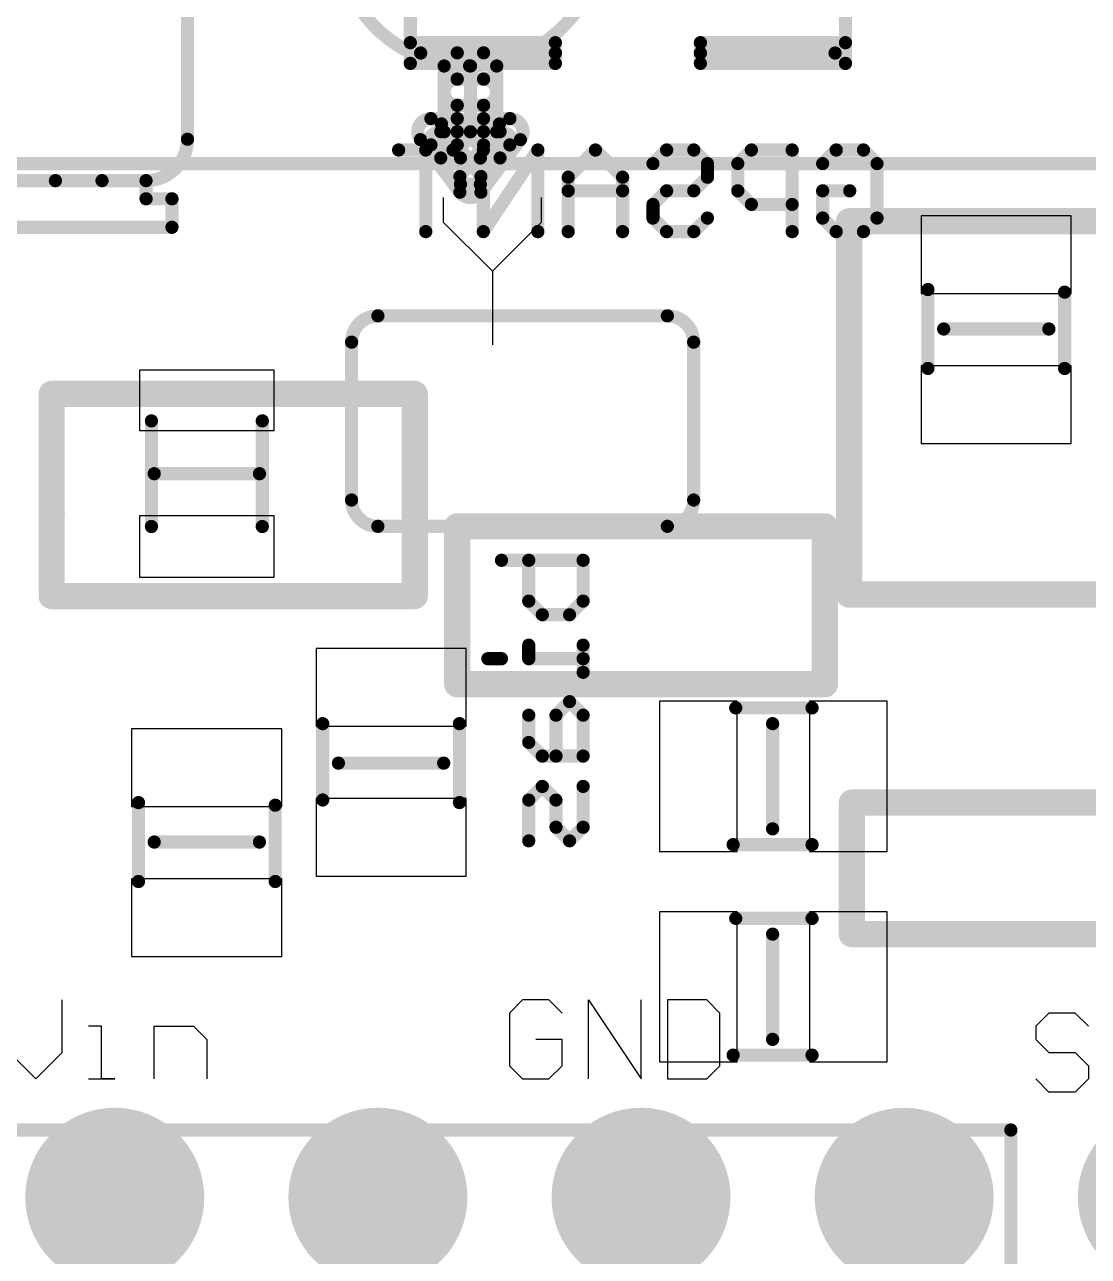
# Model space of a CAD drawing. Header units: millimetres. Extents: x 14 to 185, y 20 to 238.
# Drawn here: x 45.49 to 55.75, y 61.79 to 73.68 of the extents above; entities that cross this region are included whole.
import ezdxf

# ---------------------------------------------------------------- set-up
doc = ezdxf.new("R2010")
doc.units = ezdxf.units.MM
for name, color, linetype in [('BottomLayer', 5, 'Continuous'), ('BottomOverlay', 54, 'Continuous'), ('BottomSolder', 6, 'Continuous'), ('Mechanical1', 6, 'Continuous'), ('MultiLayer', 9, 'Continuous'), ('PadHoleLayer', 156, 'Continuous'), ('TopLayer', 1, 'Continuous'), ('TopOverlay', 2, 'Continuous'), ('TopSolder', 216, 'Continuous')]:
    doc.layers.add(name, color=color, linetype=linetype)

# ---------------------------------------------------------------- blocks, each defined once
blk = doc.blocks.new('ADAFRUIT_2809_17')
at = {"layer": 'BottomLayer', "const_width": 0.762}
for points in [[(-8.001, -12.7, 1), (-7.239, -12.7, 1)], [(-5.461, -12.7, 1), (-4.699, -12.7, 1)], [(-2.921, -12.7, 1), (-2.159, -12.7, 1)], [(-0.381, -12.7, 1), (0.381, -12.7, 1)]]:
    blk.add_lwpolyline(points, format="xyb", close=True, dxfattribs=at)
at = {"layer": 'BottomSolder', "const_width": 0.864}
for points in [[(-8.052, -12.7, 1), (-7.188, -12.7, 1)], [(-5.512, -12.7, 1), (-4.648, -12.7, 1)], [(-2.972, -12.7, 1), (-2.108, -12.7, 1)], [(-0.432, -12.7, 1), (0.432, -12.7, 1)], [(2.108, -12.7, 1), (2.972, -12.7, 1)]]:
    blk.add_lwpolyline(points, format="xyb", close=True, dxfattribs=at)
at = {"layer": 'MultiLayer', "const_width": 0.762}
for points in [[(-8.001, -12.7, 1), (-7.239, -12.7, 1)], [(-5.461, -12.7, 1), (-4.699, -12.7, 1)], [(-2.921, -12.7, 1), (-2.159, -12.7, 1)], [(-0.381, -12.7, 1), (0.381, -12.7, 1)]]:
    blk.add_lwpolyline(points, format="xyb", close=True, dxfattribs=at)
at = {"layer": 'PadHoleLayer', "const_width": 0.483}
for points in [[(-7.861, -12.7, 1), (-7.379, -12.7, 1)], [(-5.321, -12.7, 1), (-4.839, -12.7, 1)], [(-2.781, -12.7, 1), (-2.299, -12.7, 1)], [(-0.241, -12.7, 1), (0.241, -12.7, 1)]]:
    blk.add_lwpolyline(points, format="xyb", close=True, dxfattribs=at)
at = {"layer": 'TopLayer', "const_width": 0.762}
for points in [[(-8.001, -12.7, 1), (-7.239, -12.7, 1)], [(-5.461, -12.7, 1), (-4.699, -12.7, 1)], [(-2.921, -12.7, 1), (-2.159, -12.7, 1)], [(-0.381, -12.7, 1), (0.381, -12.7, 1)]]:
    blk.add_lwpolyline(points, format="xyb", close=True, dxfattribs=at)
at = {"layer": 'TopOverlay'}
for p, q in [((-4.449, -3.049), (-4.449, -3.286)), ((-3.502, -3.286), (-3.502, -3.049)), ((-4.449, -3.286), (-3.975, -3.76)), ((-3.975, -3.76), (-3.502, -3.286)), ((-3.975, -3.76), (-3.975, -4.471)), ((-8.128, -11.303), (-8.128, -10.795)), ((-3.683, -10.795), (-3.81, -10.922)), ((-3.429, -10.795), (-3.683, -10.795)), ((-3.302, -10.922), (-3.429, -10.795)), ((-3.048, -11.557), (-3.048, -10.795)), ((-3.048, -10.795), (-2.54, -11.557)), ((-2.54, -11.557), (-2.54, -10.795)), ((-2.286, -10.795), (-2.286, -11.557)), ((-1.906, -10.795), (-2.286, -10.795)), ((-1.779, -10.922), (-1.906, -10.795)), ((-3.81, -10.922), (-3.81, -11.43)), ((-1.779, -11.43), (-1.779, -10.922)), ((1.397, -10.922), (1.27, -11.049)), ((1.651, -10.922), (1.397, -10.922)), ((1.778, -11.049), (1.651, -10.922)), ((-7.747, -11.049), (-7.874, -11.049)), ((-7.747, -11.557), (-7.747, -11.049)), ((-7.239, -11.557), (-7.239, -11.049)), ((-7.239, -11.049), (-6.859, -11.049)), ((-6.859, -11.049), (-6.732, -11.176)), ((1.27, -11.049), (1.27, -11.176)), ((-6.732, -11.176), (-6.732, -11.557)), ((-3.302, -11.176), (-3.556, -11.176)), ((-3.302, -11.43), (-3.302, -11.176)), ((1.27, -11.176), (1.397, -11.303)), ((-8.636, -11.303), (-8.382, -11.557)), ((-8.382, -11.557), (-8.128, -11.303)), ((1.397, -11.303), (1.651, -11.303)), ((1.651, -11.303), (1.778, -11.43)), ((-3.81, -11.43), (-3.683, -11.557)), ((-3.429, -11.557), (-3.302, -11.43)), ((-1.906, -11.557), (-1.779, -11.43)), ((1.778, -11.43), (1.778, -11.557)), ((-7.874, -11.557), (-7.62, -11.557)), ((-7.62, -11.557), (-7.747, -11.557)), ((-3.683, -11.557), (-3.429, -11.557)), ((-2.286, -11.557), (-1.906, -11.557)), ((1.397, -11.684), (1.27, -11.557)), ((1.778, -11.557), (1.651, -11.684)), ((1.651, -11.684), (1.397, -11.684))]:
    blk.add_line(p, q, dxfattribs=at)
at = {"layer": 'TopOverlay', "const_width": 0.127}
for points in [[(-4.193, -1.777, -0.424475), (-5.465, -0.505)], [(-2.925, -0.507, -0.414214), (-4.195, -1.777)], [(-4.314, -1.906, -1), (-4.314, -1.652)], [(-4.441, -1.779, -1), (-4.187, -1.779)], [(-4.187, -1.779, -1), (-3.933, -1.779)], [(-4.06, -1.652, -1), (-4.06, -1.906)], [(-4.314, -2.159, -1), (-4.314, -1.905)], [(-4.06, -1.905, -1), (-4.06, -2.159)], [(-4.314, -2.413, -1), (-4.314, -2.159)], [(-4.06, -2.159, -1), (-4.06, -2.413)], [(-4.67, -2.49, -1), (-4.466, -2.338)], [(-4.568, -2.541, -1), (-4.568, -2.287)], [(-4.314, -2.287, -1), (-4.314, -2.541)], [(-4.06, -2.541, -1), (-4.06, -2.287)], [(-3.908, -2.338, -1), (-3.704, -2.49)], [(-3.806, -2.287, -1), (-3.806, -2.541)], [(-4.473, -2.667, -1), (-4.473, -2.413)], [(-4.187, -2.414, -1), (-4.441, -2.414)], [(-3.933, -2.414, -1), (-4.187, -2.414)], [(-3.901, -2.413, -1), (-3.901, -2.667)], [(-4.283, -2.921, -1), (-4.283, -2.667)], [(-4.091, -2.667, -1), (-4.091, -2.921)], [(-4.085, -2.998, -1), (-4.289, -2.846)], [(-4.085, -2.846, -1), (-4.289, -2.998)], [(-6.35, -15.24, -0.414214), (-8.89, -12.7)]]:
    blk.add_lwpolyline(points, format="xyb", dxfattribs=at)
at = {"layer": 'TopOverlay'}
for points, const_width in [([(-4.314, -1.652), (-4.06, -1.652)], 0.127), ([(-4.441, -2.414), (-4.441, -1.779)], 0.127), ([(-4.187, -2.414), (-4.187, -1.779)], 0.127), ([(-4.187, -2.414), (-4.187, -1.779)], 0.127), ([(-3.933, -2.414), (-3.933, -1.779)], 0.127), ([(-4.314, -1.906), (-4.06, -1.906)], 0.127), ([(-4.314, -1.905), (-4.06, -1.905)], 0.127), ([(-4.314, -2.159), (-4.06, -2.159)], 0.127), ([(-4.314, -2.159), (-4.06, -2.159)], 0.127), ([(-4.568, -2.287), (-4.314, -2.287)], 0.127), ([(-4.06, -2.287), (-3.806, -2.287)], 0.127), ([(-4.473, -2.413), (-3.901, -2.413)], 0.127), ([(-4.466, -2.338), (-4.085, -2.846)], 0.127), ([(-4.314, -2.413), (-4.06, -2.413)], 0.127), ([(-4.289, -2.846), (-3.908, -2.338)], 0.127), ([(-4.67, -2.49), (-4.289, -2.998)], 0.127), ([(-4.568, -2.541), (-4.314, -2.541)], 0.127), ([(-4.085, -2.998), (-3.704, -2.49)], 0.127), ([(-4.06, -2.541), (-3.806, -2.541)], 0.127), ([(-4.473, -2.667), (-3.901, -2.667)], 0.127), ([(-4.283, -2.667), (-4.091, -2.667)], 0.127), ([(-4.283, -2.921), (-4.091, -2.921)], 0.127), ([(-0.532, -3.278), (-0.03, -3.278)], 0.254), ([(-0.532, -3.555), (-0.532, -3.278)], 0.254), ([(-0.03, -3.278), (3.072, -3.278)], 0.254), ([(-0.532, -6.882), (-0.532, -3.555)], 0.254), ([(-8.229, -6.096), (-8.229, -4.944)], 0.254), ([(-8.229, -4.944), (-6.35, -4.944)], 0.254), ([(-6.35, -4.944), (-4.725, -4.944)], 0.254), ([(-4.725, -6.096), (-4.725, -4.944)], 0.254), ([(-8.229, -6.896), (-8.229, -6.096)], 0.254), ([(-4.725, -6.896), (-4.725, -6.096)], 0.254), ([(-4.314, -6.223), (-3.733, -6.223)], 0.254), ([(-4.314, -6.981), (-4.314, -6.223)], 0.254), ([(-3.733, -6.223), (-0.766, -6.223)], 0.254), ([(-0.766, -6.981), (-0.766, -6.223)], 0.254), ([(-8.229, -6.896), (-8.025, -6.896)], 0.254), ([(-8.025, -6.896), (-4.725, -6.896)], 0.254), ([(-0.532, -6.882), (2.57, -6.882)], 0.254), ([(-4.314, -7.747), (-4.314, -6.981)], 0.254), ([(-0.766, -7.747), (-0.766, -6.981)], 0.254), ([(-4.314, -7.747), (-2.54, -7.747)], 0.254), ([(-2.54, -7.747), (-0.766, -7.747)], 0.254), ([(-0.504, -9.648), (-0.504, -8.89)], 0.254), ([(-0.504, -8.89), (0.077, -8.89)], 0.254), ([(0.077, -8.89), (2.286, -8.89)], 0.254), ([(-0.504, -10.16), (-0.504, -9.648)], 0.254), ([(-0.504, -10.16), (1.27, -10.16)], 0.254), ([(1.27, -10.16), (2.286, -10.16)], 0.254)]:
    blk.add_lwpolyline(points, dxfattribs=dict(at, const_width=const_width))
for points, const_width in [([(-4.346, -1.652, 1), (-4.282, -1.652, 1)], 0.0635), ([(-4.346, -1.652, 1), (-4.282, -1.652, 1)], 0.0635), ([(-4.092, -1.652, 1), (-4.028, -1.652, 1)], 0.0635), ([(-4.092, -1.652, 1), (-4.028, -1.652, 1)], 0.0635), ([(-4.473, -1.779, 1), (-4.409, -1.779, 1)], 0.0635), ([(-4.473, -1.779, 1), (-4.409, -1.779, 1)], 0.0635), ([(-4.227, -1.777, 1), (-4.163, -1.777, 1)], 0.0635), ([(-4.225, -1.777, 1), (-4.161, -1.777, 1)], 0.0635), ([(-4.219, -1.779, 1), (-4.155, -1.779, 1)], 0.0635), ([(-4.219, -1.779, 1), (-4.155, -1.779, 1)], 0.0635), ([(-4.219, -1.779, 1), (-4.155, -1.779, 1)], 0.0635), ([(-4.219, -1.779, 1), (-4.155, -1.779, 1)], 0.0635), ([(-3.965, -1.779, 1), (-3.901, -1.779, 1)], 0.0635), ([(-3.965, -1.779, 1), (-3.901, -1.779, 1)], 0.0635), ([(-4.346, -1.906, 1), (-4.282, -1.906, 1)], 0.0635), ([(-4.346, -1.905, 1), (-4.282, -1.905, 1)], 0.0635), ([(-4.346, -1.906, 1), (-4.282, -1.906, 1)], 0.0635), ([(-4.346, -1.905, 1), (-4.282, -1.905, 1)], 0.0635), ([(-4.092, -1.905, 1), (-4.028, -1.905, 1)], 0.0635), ([(-4.092, -1.905, 1), (-4.028, -1.905, 1)], 0.0635), ([(-4.092, -1.906, 1), (-4.028, -1.906, 1)], 0.0635), ([(-4.092, -1.906, 1), (-4.028, -1.906, 1)], 0.0635), ([(-4.346, -2.159, 1), (-4.282, -2.159, 1)], 0.0635), ([(-4.346, -2.159, 1), (-4.282, -2.159, 1)], 0.0635), ([(-4.346, -2.159, 1), (-4.282, -2.159, 1)], 0.0635), ([(-4.346, -2.159, 1), (-4.282, -2.159, 1)], 0.0635), ([(-4.092, -2.159, 1), (-4.028, -2.159, 1)], 0.0635), ([(-4.092, -2.159, 1), (-4.028, -2.159, 1)], 0.0635), ([(-4.092, -2.159, 1), (-4.028, -2.159, 1)], 0.0635), ([(-4.092, -2.159, 1), (-4.028, -2.159, 1)], 0.0635), ([(-4.6, -2.287, 1), (-4.536, -2.287, 1)], 0.0635), ([(-4.6, -2.287, 1), (-4.536, -2.287, 1)], 0.0635), ([(-4.346, -2.287, 1), (-4.282, -2.287, 1)], 0.0635), ([(-4.346, -2.287, 1), (-4.282, -2.287, 1)], 0.0635), ([(-4.092, -2.287, 1), (-4.028, -2.287, 1)], 0.0635), ([(-4.092, -2.287, 1), (-4.028, -2.287, 1)], 0.0635), ([(-3.838, -2.287, 1), (-3.774, -2.287, 1)], 0.0635), ([(-3.838, -2.287, 1), (-3.774, -2.287, 1)], 0.0635), ([(-4.505, -2.413, 1), (-4.442, -2.413, 1)], 0.0635), ([(-4.505, -2.413, 1), (-4.442, -2.413, 1)], 0.0635), ([(-4.498, -2.338, 1), (-4.435, -2.338, 1)], 0.0635), ([(-4.498, -2.338, 1), (-4.435, -2.338, 1)], 0.0635), ([(-4.473, -2.414, 1), (-4.409, -2.414, 1)], 0.0635), ([(-4.473, -2.414, 1), (-4.409, -2.414, 1)], 0.0635), ([(-4.346, -2.413, 1), (-4.282, -2.413, 1)], 0.0635), ([(-4.346, -2.413, 1), (-4.282, -2.413, 1)], 0.0635), ([(-4.219, -2.414, 1), (-4.155, -2.414, 1)], 0.0635), ([(-4.219, -2.414, 1), (-4.155, -2.414, 1)], 0.0635), ([(-4.219, -2.414, 1), (-4.155, -2.414, 1)], 0.0635), ([(-4.219, -2.414, 1), (-4.155, -2.414, 1)], 0.0635), ([(-4.092, -2.413, 1), (-4.028, -2.413, 1)], 0.0635), ([(-4.092, -2.413, 1), (-4.028, -2.413, 1)], 0.0635), ([(-3.965, -2.414, 1), (-3.901, -2.414, 1)], 0.0635), ([(-3.965, -2.414, 1), (-3.901, -2.414, 1)], 0.0635), ([(-3.939, -2.338, 1), (-3.876, -2.338, 1)], 0.0635), ([(-3.939, -2.338, 1), (-3.876, -2.338, 1)], 0.0635), ([(-3.932, -2.413, 1), (-3.869, -2.413, 1)], 0.0635), ([(-3.932, -2.413, 1), (-3.869, -2.413, 1)], 0.0635), ([(-4.701, -2.49, 1), (-4.638, -2.49, 1)], 0.0635), ([(-4.701, -2.49, 1), (-4.638, -2.49, 1)], 0.0635), ([(-4.6, -2.541, 1), (-4.536, -2.541, 1)], 0.0635), ([(-4.6, -2.541, 1), (-4.536, -2.541, 1)], 0.0635), ([(-4.346, -2.541, 1), (-4.282, -2.541, 1)], 0.0635), ([(-4.346, -2.541, 1), (-4.282, -2.541, 1)], 0.0635), ([(-4.092, -2.541, 1), (-4.028, -2.541, 1)], 0.0635), ([(-4.092, -2.541, 1), (-4.028, -2.541, 1)], 0.0635), ([(-3.838, -2.541, 1), (-3.774, -2.541, 1)], 0.0635), ([(-3.838, -2.541, 1), (-3.774, -2.541, 1)], 0.0635), ([(-3.736, -2.49, 1), (-3.673, -2.49, 1)], 0.0635), ([(-3.736, -2.49, 1), (-3.673, -2.49, 1)], 0.0635), ([(-4.505, -2.667, 1), (-4.442, -2.667, 1)], 0.0635), ([(-4.505, -2.667, 1), (-4.442, -2.667, 1)], 0.0635), ([(-4.315, -2.667, 1), (-4.251, -2.667, 1)], 0.0635), ([(-4.315, -2.667, 1), (-4.251, -2.667, 1)], 0.0635), ([(-4.123, -2.667, 1), (-4.059, -2.667, 1)], 0.0635), ([(-4.123, -2.667, 1), (-4.059, -2.667, 1)], 0.0635), ([(-3.932, -2.667, 1), (-3.869, -2.667, 1)], 0.0635), ([(-3.932, -2.667, 1), (-3.869, -2.667, 1)], 0.0635), ([(-4.32, -2.846, 1), (-4.257, -2.846, 1)], 0.0635), ([(-4.32, -2.846, 1), (-4.257, -2.846, 1)], 0.0635), ([(-4.117, -2.846, 1), (-4.054, -2.846, 1)], 0.0635), ([(-4.117, -2.846, 1), (-4.054, -2.846, 1)], 0.0635), ([(-4.32, -2.998, 1), (-4.257, -2.998, 1)], 0.0635), ([(-4.32, -2.998, 1), (-4.257, -2.998, 1)], 0.0635), ([(-4.315, -2.921, 1), (-4.251, -2.921, 1)], 0.0635), ([(-4.315, -2.921, 1), (-4.251, -2.921, 1)], 0.0635), ([(-4.123, -2.921, 1), (-4.059, -2.921, 1)], 0.0635), ([(-4.123, -2.921, 1), (-4.059, -2.921, 1)], 0.0635), ([(-4.117, -2.998, 1), (-4.054, -2.998, 1)], 0.0635), ([(-4.117, -2.998, 1), (-4.054, -2.998, 1)], 0.0635), ([(-0.595, -3.278, 1), (-0.468, -3.278, 1)], 0.127), ([(-0.595, -3.278, 1), (-0.468, -3.278, 1)], 0.127), ([(-0.093, -3.278, 1), (0.034, -3.278, 1)], 0.127), ([(-0.093, -3.278, 1), (0.034, -3.278, 1)], 0.127), ([(-0.595, -3.555, 1), (-0.468, -3.555, 1)], 0.127), ([(-0.595, -3.555, 1), (-0.468, -3.555, 1)], 0.127), ([(-8.292, -4.944, 1), (-8.165, -4.944, 1)], 0.127), ([(-8.292, -4.944, 1), (-8.165, -4.944, 1)], 0.127), ([(-6.413, -4.944, 1), (-6.286, -4.944, 1)], 0.127), ([(-6.413, -4.944, 1), (-6.286, -4.944, 1)], 0.127), ([(-4.789, -4.944, 1), (-4.662, -4.944, 1)], 0.127), ([(-4.789, -4.944, 1), (-4.662, -4.944, 1)], 0.127), ([(-8.292, -6.096, 1), (-8.165, -6.096, 1)], 0.127), ([(-8.292, -6.096, 1), (-8.165, -6.096, 1)], 0.127), ([(-4.789, -6.096, 1), (-4.662, -6.096, 1)], 0.127), ([(-4.789, -6.096, 1), (-4.662, -6.096, 1)], 0.127), ([(-4.378, -6.223, 1), (-4.251, -6.223, 1)], 0.127), ([(-4.378, -6.223, 1), (-4.251, -6.223, 1)], 0.127), ([(-3.796, -6.223, 1), (-3.669, -6.223, 1)], 0.127), ([(-3.796, -6.223, 1), (-3.669, -6.223, 1)], 0.127), ([(-0.829, -6.223, 1), (-0.702, -6.223, 1)], 0.127), ([(-0.829, -6.223, 1), (-0.702, -6.223, 1)], 0.127), ([(-8.292, -6.896, 1), (-8.165, -6.896, 1)], 0.127), ([(-8.292, -6.896, 1), (-8.165, -6.896, 1)], 0.127), ([(-8.089, -6.896, 1), (-7.962, -6.896, 1)], 0.127), ([(-8.089, -6.896, 1), (-7.962, -6.896, 1)], 0.127), ([(-4.789, -6.896, 1), (-4.662, -6.896, 1)], 0.127), ([(-4.789, -6.896, 1), (-4.662, -6.896, 1)], 0.127), ([(-0.595, -6.882, 1), (-0.468, -6.882, 1)], 0.127), ([(-0.595, -6.882, 1), (-0.468, -6.882, 1)], 0.127), ([(-4.378, -6.981, 1), (-4.251, -6.981, 1)], 0.127), ([(-4.378, -6.981, 1), (-4.251, -6.981, 1)], 0.127), ([(-0.829, -6.981, 1), (-0.702, -6.981, 1)], 0.127), ([(-0.829, -6.981, 1), (-0.702, -6.981, 1)], 0.127), ([(-4.378, -7.747, 1), (-4.251, -7.747, 1)], 0.127), ([(-4.378, -7.747, 1), (-4.251, -7.747, 1)], 0.127), ([(-2.603, -7.747, 1), (-2.477, -7.747, 1)], 0.127), ([(-2.603, -7.747, 1), (-2.477, -7.747, 1)], 0.127), ([(-0.829, -7.747, 1), (-0.702, -7.747, 1)], 0.127), ([(-0.829, -7.747, 1), (-0.702, -7.747, 1)], 0.127), ([(-0.568, -8.89, 1), (-0.441, -8.89, 1)], 0.127), ([(-0.568, -8.89, 1), (-0.441, -8.89, 1)], 0.127), ([(0.014, -8.89, 1), (0.141, -8.89, 1)], 0.127), ([(0.014, -8.89, 1), (0.141, -8.89, 1)], 0.127), ([(-0.568, -9.648, 1), (-0.441, -9.648, 1)], 0.127), ([(-0.568, -9.648, 1), (-0.441, -9.648, 1)], 0.127), ([(-0.568, -10.16, 1), (-0.441, -10.16, 1)], 0.127), ([(-0.568, -10.16, 1), (-0.441, -10.16, 1)], 0.127), ([(1.206, -10.16, 1), (1.333, -10.16, 1)], 0.127), ([(1.206, -10.16, 1), (1.333, -10.16, 1)], 0.127)]:
    blk.add_lwpolyline(points, format="xyb", close=True, dxfattribs=dict(at, const_width=const_width))
at = {"layer": 'TopSolder', "const_width": 0.864}
for points in [[(-8.052, -12.7, 1), (-7.188, -12.7, 1)], [(-5.512, -12.7, 1), (-4.648, -12.7, 1)], [(-2.972, -12.7, 1), (-2.108, -12.7, 1)], [(-0.432, -12.7, 1), (0.432, -12.7, 1)], [(2.108, -12.7, 1), (2.972, -12.7, 1)]]:
    blk.add_lwpolyline(points, format="xyb", close=True, dxfattribs=at)
blk = doc.blocks.new('ADAFRUIT_2687_B_18')
at = {"layer": 'BottomOverlay'}
for p, q in [((4.611, -11.341), (3.861, -11.341)), ((3.861, -11.341), (3.861, -12.791)), ((4.611, -12.791), (4.611, -11.341)), ((6.059, -11.341), (5.309, -11.341)), ((5.309, -11.341), (5.309, -12.791)), ((6.059, -12.791), (6.059, -11.341)), ((3.861, -12.791), (4.611, -12.791)), ((5.309, -12.791), (6.059, -12.791)), ((9.997, -13.118), (8.547, -13.118)), ((8.547, -13.118), (8.547, -13.868)), ((9.997, -13.868), (9.997, -13.118)), ((12.029, -13.118), (10.579, -13.118)), ((10.579, -13.118), (10.579, -13.868)), ((12.029, -13.868), (12.029, -13.118)), ((8.547, -13.868), (9.997, -13.868)), ((10.579, -13.868), (12.029, -13.868)), ((9.997, -14.566), (8.547, -14.566)), ((8.547, -14.566), (8.547, -15.316)), ((9.997, -15.316), (9.997, -14.566)), ((12.029, -14.566), (10.579, -14.566)), ((10.579, -14.566), (10.579, -15.316)), ((12.029, -15.316), (12.029, -14.566)), ((8.547, -15.316), (9.997, -15.316)), ((10.579, -15.316), (12.029, -15.316)), ((8.788, -17.181), (8.038, -17.181)), ((8.038, -17.181), (8.038, -18.631)), ((8.788, -18.631), (8.788, -17.181)), ((10.236, -17.181), (9.486, -17.181)), ((9.486, -17.181), (9.486, -18.631)), ((10.236, -18.631), (10.236, -17.181)), ((8.038, -18.631), (8.788, -18.631)), ((9.486, -18.631), (10.236, -18.631)), ((9.564, -18.961), (8.814, -18.961)), ((8.814, -18.961), (8.814, -20.411)), ((9.564, -20.411), (9.564, -18.961)), ((11.012, -18.961), (10.262, -18.961)), ((10.262, -18.961), (10.262, -20.411)), ((11.012, -20.411), (11.012, -18.961)), ((5.933, -19.035), (5.35, -19.035)), ((5.35, -19.035), (5.35, -20.335)), ((5.933, -20.335), (5.933, -19.035)), ((7.35, -19.035), (6.756, -19.035)), ((6.756, -19.035), (6.756, -20.335)), ((7.35, -20.335), (7.35, -19.035)), ((5.35, -20.335), (5.933, -20.335)), ((6.756, -20.335), (7.35, -20.335)), ((8.814, -20.411), (9.564, -20.411)), ((10.262, -20.411), (11.012, -20.411))]:
    blk.add_line(p, q, dxfattribs=at)
at = {"layer": 'BottomOverlay', "const_width": 0.127}
for points in [[(5.334, -11.405), (4.597, -11.405)], [(4.953, -12.573), (4.953, -11.557)], [(42.686, -11.924), (12.686, -11.924)], [(12.686, -41.924), (12.686, -11.924)], [(5.334, -12.725), (4.572, -12.725)], [(3.225, -13.347), (3.356, -13.216)], [(3.882, -13.216), (3.356, -13.216)], [(4.013, -13.347), (3.882, -13.216)], [(3.225, -13.61), (3.225, -13.347)], [(4.013, -13.61), (4.013, -13.347)], [(3.619, -13.741), (3.619, -13.479)], [(2.189, -13.521), (-0.411, -13.521)], [(2.389, -13.521), (2.189, -13.521)], [(2.189, -14.921), (2.189, -13.521)], [(2.389, -14.921), (2.389, -13.521)], [(3.356, -13.741), (3.225, -13.61)], [(3.882, -13.741), (4.013, -13.61)], [(2.289, -14.921), (2.289, -13.621)], [(3.882, -13.741), (3.619, -13.741)], [(8.611, -14.58), (8.611, -13.843)], [(9.931, -14.605), (9.931, -13.843)], [(10.643, -14.58), (10.643, -13.843)], [(11.963, -14.605), (11.963, -13.843)], [(3.225, -14.429), (3.225, -14.035)], [(4.013, -14.035), (3.225, -14.035)], [(3.751, -14.429), (3.751, -14.035)], [(9.779, -14.224), (8.763, -14.224)], [(11.811, -14.224), (10.795, -14.224)], [(3.356, -14.56), (3.225, -14.429)], [(3.619, -14.56), (3.751, -14.429)], [(3.619, -14.56), (3.356, -14.56)], [(2.389, -14.921), (2.189, -14.921)], [(3.225, -14.985), (3.356, -14.853)], [(3.488, -14.853), (3.356, -14.853)], [(3.619, -14.985), (3.488, -14.853)], [(4.013, -14.985), (3.882, -14.853)], [(3.225, -15.247), (3.225, -14.985)], [(3.619, -15.247), (3.619, -14.985)], [(4.013, -15.247), (4.013, -14.985)], [(6.604, -14.986), (5.08, -14.986)], [(3.356, -15.379), (3.225, -15.247)], [(3.751, -15.379), (3.619, -15.247)], [(3.882, -15.379), (4.013, -15.247)], [(4.826, -18.034), (4.826, -15.24)], [(6.858, -18.034), (6.858, -15.24)], [(3.882, -15.379), (3.751, -15.379)], [(3.225, -15.934), (3.488, -15.672)], [(4.013, -15.672), (3.488, -15.672)], [(3.619, -16.197), (3.619, -15.672)], [(3.488, -16.197), (3.225, -15.934)], [(7.58, -16.053), (7.186, -16.053)], [(7.186, -16.841), (7.186, -16.053)], [(7.711, -16.184), (7.58, -16.053)], [(8.267, -16.053), (8.005, -16.053)], [(8.136, -16.578), (8.136, -16.053)], [(8.55, -16.184), (8.682, -16.053)], [(9.076, -16.053), (8.682, -16.053)], [(9.076, -16.447), (9.076, -16.053)], [(9.763, -16.053), (9.369, -16.053)], [(9.894, -16.184), (9.763, -16.053)], [(4.013, -16.197), (3.488, -16.197)], [(7.711, -16.447), (7.711, -16.184)], [(8.682, -16.315), (8.55, -16.184)], [(9.763, -16.315), (9.894, -16.184)], [(2.389, -16.321), (2.189, -16.321)], [(2.189, -17.721), (2.189, -16.321)], [(2.289, -17.621), (2.289, -16.321)], [(2.389, -17.721), (2.389, -16.321)], [(9.076, -16.315), (8.682, -16.315)], [(9.369, -16.447), (9.5, -16.315)], [(9.763, -16.315), (9.5, -16.315)], [(7.58, -16.578), (7.711, -16.447)], [(8.944, -16.578), (9.076, -16.447)], [(9.5, -16.578), (9.369, -16.447)], [(4.013, -17.016), (3.225, -16.49)], [(4.013, -16.49), (3.225, -16.49)], [(7.58, -16.578), (7.186, -16.578)], [(8.136, -16.578), (8.005, -16.578)], [(8.944, -16.578), (8.682, -16.578)], [(9.894, -16.578), (9.5, -16.578)], [(8.136, -16.972), (8.136, -16.841)], [(4.013, -17.016), (3.225, -17.016)], [(9.525, -17.247), (8.763, -17.247)], [(3.225, -17.834), (3.225, -17.309)], [(9.144, -18.415), (9.144, -17.399)], [(4.013, -17.572), (3.225, -17.572)], [(2.189, -17.721), (-0.411, -17.721)], [(2.389, -17.721), (2.189, -17.721)], [(6.604, -18.288), (5.08, -18.288)], [(9.5, -18.567), (8.763, -18.567)], [(10.287, -19.025), (9.55, -19.025)], [(6.86, -19.15), (5.84, -19.15)], [(6.35, -20.193), (6.35, -19.177)], [(9.906, -20.193), (9.906, -19.177)], [(3.121, -19.872), (-1.379, -19.872)], [(3.696, -20.272), (3.696, -20.022)], [(3.971, -20.022), (3.696, -20.022)], [(3.971, -23.097), (3.971, -20.022)], [(3.696, -20.272), (3.521, -20.272)], [(3.521, -20.697), (3.521, -20.272)], [(6.86, -20.22), (5.84, -20.22)], [(10.287, -20.345), (9.525, -20.345)], [(3.521, -21.147), (3.521, -20.697)], [(3.521, -21.947), (3.521, -21.147)]]:
    blk.add_lwpolyline(points, dxfattribs=at)
at = {"layer": 'BottomOverlay', "const_width": 0.0635}
for points in [[(4.565, -11.405, 1), (4.629, -11.405, 1)], [(5.302, -11.405, 1), (5.366, -11.405, 1)], [(4.921, -11.557, 1), (4.985, -11.557, 1)], [(12.654, -11.924, 1), (12.718, -11.924, 1)], [(12.654, -11.924, 1), (12.718, -11.924, 1)], [(4.921, -12.573, 1), (4.985, -12.573, 1)], [(4.54, -12.725, 1), (4.604, -12.725, 1)], [(5.302, -12.725, 1), (5.366, -12.725, 1)], [(3.325, -13.216, 1), (3.388, -13.216, 1)], [(3.325, -13.216, 1), (3.388, -13.216, 1)], [(3.85, -13.216, 1), (3.914, -13.216, 1)], [(3.85, -13.216, 1), (3.914, -13.216, 1)], [(3.193, -13.347, 1), (3.257, -13.347, 1)], [(3.193, -13.347, 1), (3.257, -13.347, 1)], [(3.981, -13.347, 1), (4.045, -13.347, 1)], [(3.981, -13.347, 1), (4.045, -13.347, 1)], [(3.587, -13.479, 1), (3.651, -13.479, 1)], [(2.157, -13.521, 1), (2.221, -13.521, 1)], [(2.157, -13.521, 1), (2.221, -13.521, 1)], [(2.157, -13.521, 1), (2.221, -13.521, 1)], [(2.357, -13.521, 1), (2.421, -13.521, 1)], [(2.357, -13.521, 1), (2.421, -13.521, 1)], [(3.193, -13.61, 1), (3.257, -13.61, 1)], [(3.193, -13.61, 1), (3.257, -13.61, 1)], [(3.981, -13.61, 1), (4.045, -13.61, 1)], [(3.981, -13.61, 1), (4.045, -13.61, 1)], [(2.257, -13.621, 1), (2.321, -13.621, 1)], [(3.325, -13.741, 1), (3.388, -13.741, 1)], [(3.587, -13.741, 1), (3.651, -13.741, 1)], [(3.587, -13.741, 1), (3.651, -13.741, 1)], [(3.85, -13.741, 1), (3.914, -13.741, 1)], [(3.85, -13.741, 1), (3.914, -13.741, 1)], [(8.579, -13.843, 1), (8.643, -13.843, 1)], [(9.899, -13.843, 1), (9.963, -13.843, 1)], [(10.611, -13.843, 1), (10.675, -13.843, 1)], [(11.931, -13.843, 1), (11.995, -13.843, 1)], [(3.193, -14.035, 1), (3.257, -14.035, 1)], [(3.193, -14.035, 1), (3.257, -14.035, 1)], [(3.719, -14.035, 1), (3.782, -14.035, 1)], [(3.981, -14.035, 1), (4.045, -14.035, 1)], [(8.731, -14.224, 1), (8.795, -14.224, 1)], [(9.747, -14.224, 1), (9.811, -14.224, 1)], [(10.763, -14.224, 1), (10.827, -14.224, 1)], [(11.779, -14.224, 1), (11.843, -14.224, 1)], [(3.193, -14.429, 1), (3.257, -14.429, 1)], [(3.193, -14.429, 1), (3.257, -14.429, 1)], [(3.719, -14.429, 1), (3.782, -14.429, 1)], [(3.719, -14.429, 1), (3.782, -14.429, 1)], [(3.325, -14.56, 1), (3.388, -14.56, 1)], [(3.325, -14.56, 1), (3.388, -14.56, 1)], [(3.587, -14.56, 1), (3.651, -14.56, 1)], [(3.587, -14.56, 1), (3.651, -14.56, 1)], [(8.579, -14.58, 1), (8.643, -14.58, 1)], [(9.899, -14.605, 1), (9.963, -14.605, 1)], [(10.611, -14.58, 1), (10.675, -14.58, 1)], [(11.931, -14.605, 1), (11.995, -14.605, 1)], [(2.157, -14.921, 1), (2.221, -14.921, 1)], [(2.157, -14.921, 1), (2.221, -14.921, 1)], [(2.257, -14.921, 1), (2.321, -14.921, 1)], [(2.357, -14.921, 1), (2.421, -14.921, 1)], [(2.357, -14.921, 1), (2.421, -14.921, 1)], [(3.325, -14.853, 1), (3.388, -14.853, 1)], [(3.325, -14.853, 1), (3.388, -14.853, 1)], [(3.456, -14.853, 1), (3.52, -14.853, 1)], [(3.456, -14.853, 1), (3.52, -14.853, 1)], [(3.85, -14.853, 1), (3.914, -14.853, 1)], [(3.193, -14.985, 1), (3.257, -14.985, 1)], [(3.193, -14.985, 1), (3.257, -14.985, 1)], [(3.587, -14.985, 1), (3.651, -14.985, 1)], [(3.587, -14.985, 1), (3.651, -14.985, 1)], [(3.981, -14.985, 1), (4.045, -14.985, 1)], [(3.981, -14.985, 1), (4.045, -14.985, 1)], [(5.048, -14.986, 1), (5.112, -14.986, 1)], [(5.048, -14.986, 1), (5.112, -14.986, 1)], [(6.572, -14.986, 1), (6.636, -14.986, 1)], [(6.572, -14.986, 1), (6.636, -14.986, 1)], [(3.193, -15.247, 1), (3.257, -15.247, 1)], [(3.193, -15.247, 1), (3.257, -15.247, 1)], [(3.587, -15.247, 1), (3.651, -15.247, 1)], [(3.587, -15.247, 1), (3.651, -15.247, 1)], [(3.981, -15.247, 1), (4.045, -15.247, 1)], [(3.981, -15.247, 1), (4.045, -15.247, 1)], [(4.794, -15.24, 1), (4.858, -15.24, 1)], [(4.794, -15.24, 1), (4.858, -15.24, 1)], [(6.826, -15.24, 1), (6.89, -15.24, 1)], [(6.826, -15.24, 1), (6.89, -15.24, 1)], [(3.325, -15.379, 1), (3.388, -15.379, 1)], [(3.719, -15.379, 1), (3.782, -15.379, 1)], [(3.719, -15.379, 1), (3.782, -15.379, 1)], [(3.85, -15.379, 1), (3.914, -15.379, 1)], [(3.85, -15.379, 1), (3.914, -15.379, 1)], [(3.456, -15.672, 1), (3.52, -15.672, 1)], [(3.456, -15.672, 1), (3.52, -15.672, 1)], [(3.587, -15.672, 1), (3.651, -15.672, 1)], [(3.981, -15.672, 1), (4.045, -15.672, 1)], [(3.193, -15.934, 1), (3.257, -15.934, 1)], [(3.193, -15.934, 1), (3.257, -15.934, 1)], [(7.154, -16.053, 1), (7.218, -16.053, 1)], [(7.154, -16.053, 1), (7.218, -16.053, 1)], [(7.548, -16.053, 1), (7.612, -16.053, 1)], [(7.548, -16.053, 1), (7.612, -16.053, 1)], [(7.973, -16.053, 1), (8.036, -16.053, 1)], [(8.104, -16.053, 1), (8.168, -16.053, 1)], [(8.236, -16.053, 1), (8.299, -16.053, 1)], [(8.65, -16.053, 1), (8.713, -16.053, 1)], [(8.65, -16.053, 1), (8.713, -16.053, 1)], [(9.044, -16.053, 1), (9.108, -16.053, 1)], [(9.044, -16.053, 1), (9.108, -16.053, 1)], [(9.337, -16.053, 1), (9.401, -16.053, 1)], [(9.731, -16.053, 1), (9.795, -16.053, 1)], [(9.731, -16.053, 1), (9.795, -16.053, 1)], [(3.456, -16.197, 1), (3.52, -16.197, 1)], [(3.456, -16.197, 1), (3.52, -16.197, 1)], [(3.587, -16.197, 1), (3.651, -16.197, 1)], [(3.981, -16.197, 1), (4.045, -16.197, 1)], [(7.68, -16.184, 1), (7.743, -16.184, 1)], [(7.68, -16.184, 1), (7.743, -16.184, 1)], [(8.519, -16.184, 1), (8.582, -16.184, 1)], [(8.519, -16.184, 1), (8.582, -16.184, 1)], [(9.863, -16.184, 1), (9.926, -16.184, 1)], [(9.863, -16.184, 1), (9.926, -16.184, 1)], [(2.157, -16.321, 1), (2.221, -16.321, 1)], [(2.157, -16.321, 1), (2.221, -16.321, 1)], [(2.257, -16.321, 1), (2.321, -16.321, 1)], [(2.357, -16.321, 1), (2.421, -16.321, 1)], [(2.357, -16.321, 1), (2.421, -16.321, 1)], [(8.65, -16.315, 1), (8.713, -16.315, 1)], [(8.65, -16.315, 1), (8.713, -16.315, 1)], [(9.044, -16.315, 1), (9.108, -16.315, 1)], [(9.469, -16.315, 1), (9.532, -16.315, 1)], [(9.469, -16.315, 1), (9.532, -16.315, 1)], [(9.731, -16.315, 1), (9.795, -16.315, 1)], [(9.731, -16.315, 1), (9.795, -16.315, 1)], [(7.68, -16.447, 1), (7.743, -16.447, 1)], [(7.68, -16.447, 1), (7.743, -16.447, 1)], [(9.044, -16.447, 1), (9.108, -16.447, 1)], [(9.044, -16.447, 1), (9.108, -16.447, 1)], [(9.337, -16.447, 1), (9.401, -16.447, 1)], [(9.337, -16.447, 1), (9.401, -16.447, 1)], [(3.193, -16.49, 1), (3.257, -16.49, 1)], [(3.193, -16.49, 1), (3.257, -16.49, 1)], [(3.981, -16.49, 1), (4.045, -16.49, 1)], [(7.154, -16.578, 1), (7.218, -16.578, 1)], [(7.548, -16.578, 1), (7.612, -16.578, 1)], [(7.548, -16.578, 1), (7.612, -16.578, 1)], [(7.973, -16.578, 1), (8.036, -16.578, 1)], [(8.104, -16.578, 1), (8.168, -16.578, 1)], [(8.104, -16.578, 1), (8.168, -16.578, 1)], [(8.65, -16.578, 1), (8.713, -16.578, 1)], [(8.913, -16.578, 1), (8.976, -16.578, 1)], [(8.913, -16.578, 1), (8.976, -16.578, 1)], [(9.469, -16.578, 1), (9.532, -16.578, 1)], [(9.469, -16.578, 1), (9.532, -16.578, 1)], [(9.863, -16.578, 1), (9.926, -16.578, 1)], [(7.154, -16.841, 1), (7.218, -16.841, 1)], [(8.104, -16.841, 1), (8.168, -16.841, 1)], [(3.193, -17.016, 1), (3.257, -17.016, 1)], [(3.981, -17.016, 1), (4.045, -17.016, 1)], [(3.981, -17.016, 1), (4.045, -17.016, 1)], [(8.104, -16.972, 1), (8.168, -16.972, 1)], [(8.731, -17.247, 1), (8.795, -17.247, 1)], [(9.493, -17.247, 1), (9.557, -17.247, 1)], [(3.193, -17.309, 1), (3.257, -17.309, 1)], [(9.112, -17.399, 1), (9.176, -17.399, 1)], [(2.257, -17.621, 1), (2.321, -17.621, 1)], [(3.193, -17.572, 1), (3.257, -17.572, 1)], [(3.981, -17.572, 1), (4.045, -17.572, 1)], [(2.157, -17.721, 1), (2.221, -17.721, 1)], [(2.157, -17.721, 1), (2.221, -17.721, 1)], [(2.157, -17.721, 1), (2.221, -17.721, 1)], [(2.357, -17.721, 1), (2.421, -17.721, 1)], [(2.357, -17.721, 1), (2.421, -17.721, 1)], [(3.193, -17.834, 1), (3.257, -17.834, 1)], [(4.794, -18.034, 1), (4.858, -18.034, 1)], [(4.794, -18.034, 1), (4.858, -18.034, 1)], [(6.826, -18.034, 1), (6.89, -18.034, 1)], [(6.826, -18.034, 1), (6.89, -18.034, 1)], [(5.048, -18.288, 1), (5.112, -18.288, 1)], [(5.048, -18.288, 1), (5.112, -18.288, 1)], [(6.572, -18.288, 1), (6.636, -18.288, 1)], [(6.572, -18.288, 1), (6.636, -18.288, 1)], [(9.112, -18.415, 1), (9.176, -18.415, 1)], [(8.731, -18.567, 1), (8.795, -18.567, 1)], [(9.468, -18.567, 1), (9.532, -18.567, 1)], [(9.518, -19.025, 1), (9.582, -19.025, 1)], [(10.255, -19.025, 1), (10.319, -19.025, 1)], [(5.808, -19.15, 1), (5.872, -19.15, 1)], [(6.318, -19.177, 1), (6.382, -19.177, 1)], [(6.828, -19.15, 1), (6.892, -19.15, 1)], [(9.874, -19.177, 1), (9.938, -19.177, 1)], [(3.089, -19.872, 1), (3.153, -19.872, 1)], [(3.089, -19.872, 1), (3.153, -19.872, 1)], [(3.664, -20.022, 1), (3.728, -20.022, 1)], [(3.664, -20.022, 1), (3.728, -20.022, 1)], [(3.939, -20.022, 1), (4.003, -20.022, 1)], [(3.939, -20.022, 1), (4.003, -20.022, 1)], [(3.489, -20.272, 1), (3.553, -20.272, 1)], [(3.489, -20.272, 1), (3.553, -20.272, 1)], [(3.489, -20.272, 1), (3.553, -20.272, 1)], [(3.664, -20.272, 1), (3.728, -20.272, 1)], [(3.664, -20.272, 1), (3.728, -20.272, 1)], [(5.808, -20.22, 1), (5.872, -20.22, 1)], [(6.318, -20.193, 1), (6.382, -20.193, 1)], [(6.828, -20.22, 1), (6.892, -20.22, 1)], [(9.874, -20.193, 1), (9.938, -20.193, 1)], [(9.493, -20.345, 1), (9.557, -20.345, 1)], [(10.255, -20.345, 1), (10.319, -20.345, 1)], [(3.489, -20.697, 1), (3.553, -20.697, 1)], [(3.489, -20.697, 1), (3.553, -20.697, 1)], [(3.489, -21.147, 1), (3.553, -21.147, 1)], [(3.489, -21.147, 1), (3.553, -21.147, 1)]]:
    blk.add_lwpolyline(points, format="xyb", close=True, dxfattribs=at)
at = {"layer": 'BottomOverlay', "const_width": 0.127}
for points in [[(4.826, -15.24, -0.414214), (5.08, -14.986)], [(6.604, -14.986, -0.414214), (6.858, -15.24)], [(5.08, -18.288, -0.414214), (4.826, -18.034)], [(6.858, -18.034, -0.414214), (6.604, -18.288)], [(3.121, -19.872, -0.414214), (3.521, -20.272)]]:
    blk.add_lwpolyline(points, format="xyb", dxfattribs=at)

msp = doc.modelspace()

# ---------------------------------------------------------------- linework, layer by layer
at = {"layer": 'Mechanical1', "const_width": 0.127}
msp.add_lwpolyline([(23.374, 72.335), (175.024, 72.335)], dxfattribs=at)

# ---------------------------------------------------------------- block references
for name, p, rotation in [('ADAFRUIT_2809_17', (53.975, 75.057), 360), ('ADAFRUIT_2687_B_18', (66.929, 75.692), 270)]:
    msp.add_blockref(name, p, dxfattribs=dict(rotation=rotation))

doc.saveas('drawing.dxf')
